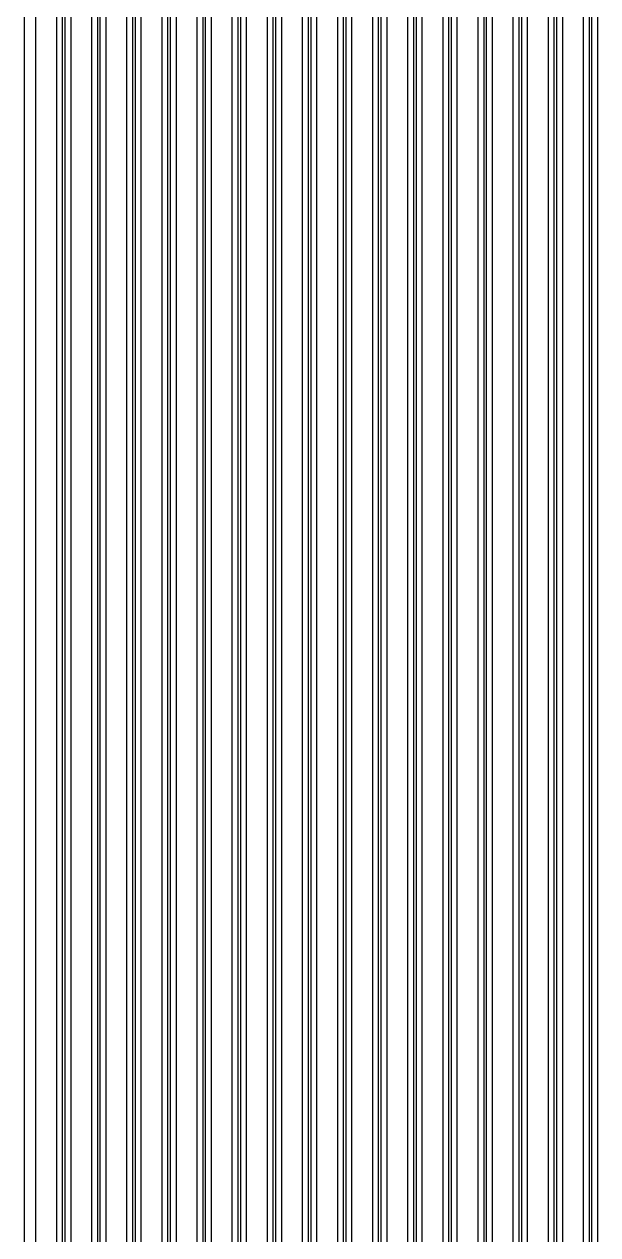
# Model space of a CAD drawing. Header units: metres. Extents: x -1805 to 1655, y -683 to 39617.
# Drawn here: x 2 to 394, y 1945 to 2771 of the extents above; entities that cross this region are included whole.
import ezdxf

# ---------------------------------------------------------------- set-up
doc = ezdxf.new("R2010")
doc.units = ezdxf.units.M
doc.layers.add('Etching', color=5, linetype='CONTINUOUS')
doc.layers.add('Metal', color=4, linetype='CONTINUOUS')

msp = doc.modelspace()

# ---------------------------------------------------------------- linework, layer by layer
at = {"layer": 'Etching'}
for points in [[(24, 9134.24), (24, -45.85)], [(34, -45.85), (34, 9134.24)], [(48, 9134.24), (48, 81.13)], [(58, 81.13), (58, 9134.24)], [(72, 9134.24), (72, 208.12)], [(82, 208.12), (82, 9134.24)], [(96, 9134.24), (96, 335.1)], [(106, 335.1), (106, 9134.24)], [(120, 9134.24), (120, 462.09)], [(130, 462.09), (130, 9134.24)], [(144, 9134.24), (144, 589.07)], [(154, 589.07), (154, 9134.24)], [(168, 9134.24), (168, 716.05)], [(178, 716.05), (178, 9134.24)], [(192, 9134.24), (192, 843.04)], [(202, 843.04), (202, 9134.24)], [(216, 9134.24), (216, 970.02)], [(226, 970.02), (226, 9134.24)], [(240, 9134.24), (240, 1097.01)], [(250, 1097.01), (250, 9134.24)], [(264, 9134.24), (264, 1223.99)], [(274, 1223.99), (274, 9134.24)], [(288, 9134.24), (288, 1350.98)], [(298, 1350.98), (298, 9134.24)], [(312, 9134.24), (312, 1477.96)], [(322, 1477.96), (322, 9134.24)], [(336, 9134.24), (336, 1604.94)], [(346, 1604.94), (346, 9134.24)], [(360, 9134.24), (360, 1731.93)], [(370, 1731.93), (370, 9134.24)], [(384, 9134.24), (384, 1858.91)], [(394, 1858.91), (394, 9134.24)], [(10, -202.71), (10, 4155.73)]]:
    msp.add_lwpolyline(points, dxfattribs=at)
at = {"layer": 'Metal'}
for points in [[(28, 9436.51), (28, -49.66)], [(30, -49.66), (30, 9436.51)], [(52, 9436.51), (52, 77.32)], [(54, 77.32), (54, 9436.51)], [(76, 9436.51), (76, 204.31)], [(78, 204.31), (78, 9436.51)], [(100, 9436.51), (100, 331.29)], [(102, 331.29), (102, 9436.51)], [(124, 9436.51), (124, 458.27)], [(126, 458.27), (126, 9436.51)], [(148, 9436.51), (148, 585.26)], [(150, 585.26), (150, 9436.51)], [(172, 9436.51), (172, 712.24)], [(174, 712.24), (174, 9436.51)], [(196, 9436.51), (196, 839.23)], [(198, 839.23), (198, 9436.51)], [(220, 9436.51), (220, 966.21)], [(222, 966.21), (222, 9436.51)], [(244, 9436.51), (244, 1093.19)], [(246, 1093.19), (246, 9436.51)], [(268, 9436.51), (268, 1220.18)], [(270, 1220.18), (270, 9436.51)], [(292, 9436.51), (292, 1347.16)], [(294, 1347.16), (294, 9436.51)], [(316, 9436.51), (316, 1474.15)], [(318, 1474.15), (318, 9436.51)], [(340, 9436.51), (340, 1601.13)], [(342, 1601.13), (342, 9436.51)], [(364, 9436.51), (364, 1728.12)], [(366, 1728.12), (366, 9436.51)], [(388, 9436.51), (388, 1855.1)], [(390, 1855.1), (390, 9436.51)], [(2, 4153.38), (2, -200.37)]]:
    msp.add_lwpolyline(points, dxfattribs=at)

doc.saveas('drawing.dxf')
